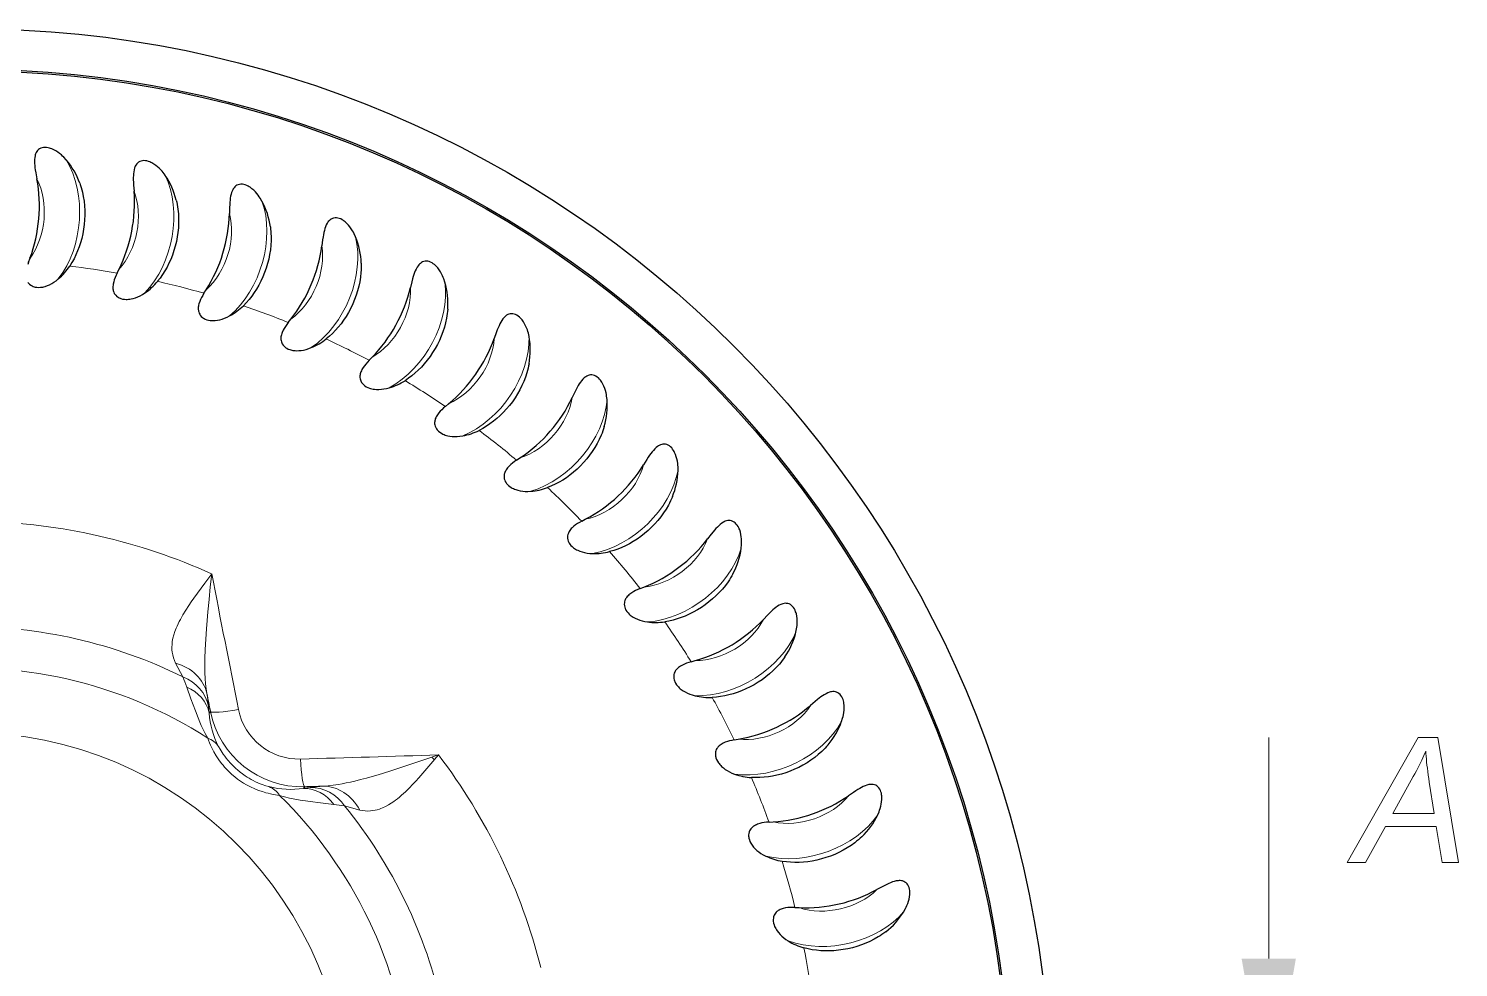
# Model space of a CAD drawing. Extents: x 0 to 297, y 0 to 529.
# Drawn here: x 155.75 to 201.52, y 499.33 to 529.36 of the extents above; entities that cross this region are included whole.
import ezdxf

# ---------------------------------------------------------------- set-up
doc = ezdxf.new("R2010")
doc.units = 0

msp = doc.modelspace()

# ---------------------------------------------------------------- linework, layer by layer
at = {"color": 7, "lineweight": 30, "ltscale": 0.003281}
for p, q in [((155.752, 521.893), (155.798, 522.016)), ((158.586, 521.541), (158.643, 521.659)), ((166.65, 518.751), (166.742, 518.845)), ((169.095, 517.277), (169.196, 517.361)), ((171.373, 515.556), (171.482, 515.629)), ((173.458, 513.606), (173.574, 513.667)), ((175.328, 511.449), (175.45, 511.498)), ((176.962, 509.108), (177.088, 509.144)), ((178.343, 506.609), (178.472, 506.631)), ((179.455, 503.979), (179.586, 503.988)), ((180.285, 501.248), (180.417, 501.243))]:
    msp.add_line(p, q, dxfattribs=at)
at = {"color": 7, "lineweight": 30, "ltscale": 0.003282}
msp.add_line((161.366, 520.895), (161.436, 521.006), dxfattribs=at)
at = {"color": 7, "lineweight": 30, "ltscale": 0.00328}
msp.add_line((164.064, 519.961), (164.145, 520.065), dxfattribs=at)
at = {"color": 7, "lineweight": 13, "ltscale": 0.012494}
for p, q in [((160.457, 509.067), (160.691, 508.626)), ((165.87, 504.496), (166.352, 504.365))]:
    msp.add_line(p, q, dxfattribs=at)
at = {"color": 7, "lineweight": 13, "ltscale": 0.005581}
for p, q in [((161.512, 507.686), (161.535, 507.464)), ((164.55, 505.06), (164.771, 505.088))]:
    msp.add_line(p, q, dxfattribs=at)
at = {"color": 7, "lineweight": 13, "ltscale": 0.001645}
for p, q in [((161.576, 507.516), (161.535, 507.464)), ((164.591, 505.111), (164.55, 505.06))]:
    msp.add_line(p, q, dxfattribs=at)
at = {"color": 7, "lineweight": 13, "ltscale": 0.176899}
msp.add_line((195.451, 499.611), (195.451, 506.687), dxfattribs=at)
at = {"color": 7, "lineweight": 30, "ltscale": 0.00296}
msp.add_line((168.656, 506.052), (168.741, 505.969), dxfattribs=at)
at = {"color": 7, "lineweight": 30}
for points in [[(156.956, 525.164), (156.882, 525.245), (156.843, 525.283), (156.802, 525.32), (156.746, 525.367), (156.687, 525.411), (156.625, 525.451), (156.56, 525.487), (156.492, 525.517), (156.457, 525.53), (156.422, 525.541), (156.374, 525.553), (156.326, 525.56), (156.277, 525.563), (156.23, 525.561), (156.184, 525.552), (156.141, 525.538), (156.101, 525.518), (156.067, 525.493), (156.037, 525.464), (156.012, 525.431), (155.991, 525.395), (155.975, 525.357), (155.965, 525.327), (155.958, 525.297), (155.947, 525.236), (155.942, 525.173), (155.941, 525.11), (155.944, 525.047), (155.949, 524.984), (155.957, 524.913), (155.968, 524.842), (155.983, 524.747), (156.018, 524.559)], [(160.125, 524.669), (160.059, 524.757), (160.024, 524.799), (159.988, 524.84), (159.937, 524.893), (159.882, 524.942), (159.825, 524.988), (159.764, 525.031), (159.7, 525.068), (159.667, 525.084), (159.633, 525.099), (159.587, 525.116), (159.539, 525.128), (159.491, 525.136), (159.444, 525.139), (159.397, 525.135), (159.353, 525.126), (159.312, 525.11), (159.275, 525.089), (159.242, 525.063), (159.213, 525.032), (159.189, 524.999), (159.169, 524.963), (159.156, 524.934), (159.145, 524.905), (159.129, 524.845), (159.117, 524.784), (159.11, 524.721), (159.106, 524.658), (159.104, 524.595), (159.105, 524.523), (159.108, 524.451), (159.113, 524.356), (159.128, 524.165)], [(157.389, 524.414), (157.413, 524.345), (157.434, 524.275), (157.455, 524.204), (157.473, 524.132), (157.503, 523.987), (157.526, 523.84), (157.542, 523.692), (157.55, 523.543), (157.551, 523.393), (157.546, 523.244), (157.533, 523.094), (157.513, 522.945), (157.486, 522.798), (157.453, 522.652), (157.413, 522.508), (157.37, 522.377), (157.321, 522.249), (157.267, 522.123), (157.207, 522), (157.141, 521.881), (157.07, 521.766)], [(163.224, 523.845), (163.168, 523.939), (163.138, 523.985), (163.106, 524.029), (163.06, 524.087), (163.012, 524.142), (162.96, 524.194), (162.903, 524.242), (162.844, 524.286), (162.812, 524.306), (162.78, 524.324), (162.736, 524.345), (162.69, 524.363), (162.643, 524.376), (162.596, 524.383), (162.549, 524.385), (162.504, 524.38), (162.462, 524.369), (162.423, 524.351), (162.387, 524.329), (162.355, 524.301), (162.328, 524.27), (162.304, 524.237), (162.289, 524.21), (162.275, 524.182), (162.252, 524.124), (162.234, 524.064), (162.22, 524.003), (162.21, 523.94), (162.202, 523.877), (162.195, 523.806), (162.19, 523.734), (162.186, 523.639), (162.18, 523.448)], [(160.477, 523.878), (160.493, 523.806), (160.507, 523.735), (160.52, 523.662), (160.531, 523.588), (160.546, 523.441), (160.553, 523.292), (160.553, 523.143), (160.546, 522.994), (160.532, 522.845), (160.51, 522.697), (160.482, 522.549), (160.447, 522.404), (160.405, 522.26), (160.356, 522.118), (160.301, 521.979), (160.245, 521.854), (160.183, 521.731), (160.116, 521.612), (160.043, 521.496), (159.966, 521.384), (159.883, 521.278)], [(166.22, 522.701), (166.175, 522.801), (166.149, 522.849), (166.122, 522.897), (166.083, 522.959), (166.04, 523.019), (165.994, 523.076), (165.943, 523.13), (165.888, 523.18), (165.859, 523.203), (165.829, 523.224), (165.787, 523.25), (165.743, 523.272), (165.698, 523.29), (165.652, 523.302), (165.606, 523.309), (165.561, 523.309), (165.517, 523.302), (165.476, 523.289), (165.438, 523.27), (165.404, 523.246), (165.374, 523.218), (165.347, 523.187), (165.328, 523.162), (165.312, 523.136), (165.283, 523.081), (165.259, 523.023), (165.238, 522.963), (165.221, 522.902), (165.207, 522.841), (165.193, 522.77), (165.18, 522.7), (165.166, 522.605), (165.141, 522.415)], [(163.492, 523.021), (163.5, 522.948), (163.507, 522.876), (163.512, 522.802), (163.515, 522.727), (163.514, 522.579), (163.506, 522.431), (163.491, 522.283), (163.468, 522.135), (163.438, 521.988), (163.401, 521.843), (163.358, 521.7), (163.307, 521.558), (163.251, 521.419), (163.188, 521.284), (163.119, 521.151), (163.05, 521.032), (162.975, 520.917), (162.896, 520.805), (162.812, 520.698), (162.722, 520.595), (162.629, 520.497)], [(155.752, 521.893), (155.727, 521.819)], [(166.4, 521.854), (166.401, 521.781), (166.4, 521.708), (166.398, 521.634), (166.393, 521.559), (166.377, 521.412), (166.353, 521.266), (166.322, 521.12), (166.284, 520.975), (166.239, 520.833), (166.187, 520.692), (166.129, 520.554), (166.064, 520.418), (165.993, 520.286), (165.917, 520.158), (165.834, 520.033), (165.753, 519.922), (165.667, 519.815), (165.576, 519.712), (165.481, 519.614), (165.382, 519.521), (165.278, 519.434)], [(169.081, 521.25), (169.046, 521.354), (169.025, 521.405), (169.003, 521.456), (168.971, 521.521), (168.935, 521.585), (168.895, 521.647), (168.85, 521.706), (168.8, 521.761), (168.774, 521.787), (168.746, 521.812), (168.707, 521.842), (168.666, 521.868), (168.623, 521.891), (168.578, 521.908), (168.533, 521.919), (168.488, 521.924), (168.444, 521.922), (168.402, 521.913), (168.362, 521.898), (168.326, 521.878), (168.293, 521.853), (168.262, 521.825), (168.242, 521.802), (168.222, 521.778), (168.188, 521.726), (168.158, 521.671), (168.132, 521.614), (168.108, 521.555), (168.087, 521.495), (168.066, 521.427), (168.046, 521.358), (168.022, 521.265), (167.977, 521.079)], [(155.732, 521.24), (155.757, 521.209), (155.783, 521.183), (155.822, 521.152), (155.862, 521.129), (155.903, 521.111), (155.931, 521.102), (155.959, 521.095), (156.015, 521.086), (156.072, 521.083), (156.129, 521.086), (156.166, 521.09), (156.204, 521.096), (156.244, 521.105), (156.284, 521.116), (156.353, 521.14), (156.423, 521.171), (156.493, 521.207), (156.563, 521.25), (156.633, 521.299), (156.703, 521.355)], [(158.586, 521.541), (158.553, 521.47), (158.521, 521.396), (158.497, 521.331), (158.477, 521.262), (158.46, 521.188), (158.455, 521.15), (158.452, 521.113), (158.452, 521.077), (158.453, 521.042), (158.457, 521.011), (158.463, 520.983), (158.47, 520.957), (158.479, 520.933), (158.497, 520.893), (158.519, 520.86), (158.542, 520.831), (158.577, 520.797), (158.615, 520.77), (158.654, 520.748), (158.681, 520.736), (158.708, 520.726), (158.763, 520.711), (158.819, 520.703), (158.876, 520.699), (158.913, 520.699), (158.951, 520.702), (158.992, 520.706), (159.033, 520.713), (159.105, 520.73), (159.177, 520.753), (159.25, 520.781), (159.325, 520.816), (159.399, 520.858), (159.475, 520.906)], [(161.366, 520.895), (161.326, 520.828), (161.287, 520.757), (161.257, 520.695), (161.229, 520.629), (161.205, 520.556), (161.196, 520.52), (161.189, 520.483), (161.185, 520.447), (161.183, 520.413), (161.184, 520.382), (161.186, 520.353), (161.191, 520.326), (161.197, 520.301), (161.211, 520.26), (161.229, 520.225), (161.248, 520.194), (161.28, 520.156), (161.315, 520.125), (161.352, 520.099), (161.377, 520.084), (161.403, 520.072), (161.456, 520.051), (161.511, 520.037), (161.567, 520.027), (161.605, 520.024), (161.642, 520.022), (161.683, 520.022), (161.725, 520.025), (161.798, 520.034), (161.872, 520.049), (161.948, 520.07), (162.026, 520.097), (162.104, 520.131), (162.185, 520.171)], [(164.064, 519.961), (164.018, 519.899), (163.972, 519.833), (163.934, 519.774), (163.9, 519.711), (163.869, 519.642), (163.856, 519.606), (163.845, 519.571), (163.837, 519.536), (163.832, 519.501), (163.829, 519.47), (163.829, 519.441), (163.83, 519.414), (163.834, 519.389), (163.844, 519.346), (163.857, 519.309), (163.874, 519.277), (163.902, 519.236), (163.933, 519.201), (163.967, 519.172), (163.99, 519.154), (164.015, 519.139), (164.065, 519.113), (164.118, 519.093), (164.174, 519.078), (164.21, 519.07), (164.248, 519.065), (164.288, 519.061), (164.33, 519.059), (164.404, 519.06), (164.479, 519.067), (164.557, 519.08), (164.637, 519.099), (164.719, 519.124), (164.802, 519.156)], [(169.171, 520.389), (169.164, 520.316), (169.156, 520.244), (169.145, 520.17), (169.133, 520.097), (169.102, 519.952), (169.063, 519.809), (169.017, 519.667), (168.964, 519.528), (168.904, 519.39), (168.838, 519.256), (168.765, 519.125), (168.687, 518.997), (168.602, 518.873), (168.513, 518.753), (168.418, 518.638), (168.325, 518.536), (168.228, 518.438), (168.128, 518.346), (168.023, 518.258), (167.914, 518.176), (167.802, 518.1)], [(171.774, 519.509), (171.75, 519.616), (171.735, 519.669), (171.718, 519.721), (171.693, 519.79), (171.663, 519.857), (171.63, 519.923), (171.592, 519.986), (171.548, 520.046), (171.524, 520.075), (171.499, 520.102), (171.464, 520.136), (171.426, 520.167), (171.385, 520.194), (171.343, 520.215), (171.299, 520.231), (171.255, 520.24), (171.21, 520.243), (171.168, 520.239), (171.127, 520.228), (171.089, 520.212), (171.053, 520.191), (171.02, 520.166), (170.997, 520.145), (170.975, 520.123), (170.935, 520.075), (170.9, 520.024), (170.868, 519.969), (170.838, 519.913), (170.811, 519.856), (170.783, 519.79), (170.756, 519.724), (170.722, 519.634), (170.658, 519.454)], [(166.65, 518.751), (166.597, 518.694), (166.544, 518.633), (166.501, 518.578), (166.46, 518.52), (166.422, 518.454), (166.405, 518.42), (166.391, 518.385), (166.379, 518.351), (166.371, 518.318), (166.365, 518.287), (166.361, 518.259), (166.36, 518.232), (166.361, 518.206), (166.366, 518.163), (166.376, 518.124), (166.389, 518.09), (166.412, 518.046), (166.44, 518.009), (166.47, 517.976), (166.492, 517.956), (166.515, 517.939), (166.562, 517.908), (166.613, 517.882), (166.666, 517.861), (166.702, 517.85), (166.739, 517.84), (166.779, 517.832), (166.82, 517.826), (166.893, 517.819), (166.969, 517.819), (167.048, 517.823), (167.129, 517.834), (167.213, 517.85), (167.3, 517.873)], [(171.773, 518.643), (171.759, 518.571), (171.743, 518.5), (171.725, 518.428), (171.705, 518.356), (171.659, 518.216), (171.605, 518.077), (171.545, 517.941), (171.477, 517.808), (171.404, 517.677), (171.324, 517.551), (171.238, 517.428), (171.146, 517.309), (171.05, 517.194), (170.948, 517.084), (170.841, 516.98), (170.739, 516.888), (170.632, 516.801), (170.522, 516.72), (170.409, 516.643), (170.292, 516.573), (170.173, 516.509)], [(174.27, 517.495), (174.257, 517.604), (174.248, 517.658), (174.237, 517.712), (174.219, 517.783), (174.197, 517.853), (174.17, 517.922), (174.139, 517.989), (174.102, 518.053), (174.081, 518.084), (174.059, 518.114), (174.027, 518.151), (173.992, 518.186), (173.955, 518.217), (173.915, 518.243), (173.873, 518.263), (173.83, 518.277), (173.786, 518.284), (173.744, 518.284), (173.702, 518.278), (173.662, 518.266), (173.624, 518.249), (173.589, 518.228), (173.564, 518.21), (173.54, 518.19), (173.495, 518.146), (173.455, 518.099), (173.417, 518.048), (173.382, 517.995), (173.349, 517.941), (173.314, 517.879), (173.28, 517.815), (173.237, 517.73), (173.155, 517.557)], [(169.095, 517.277), (169.037, 517.226), (168.978, 517.171), (168.929, 517.121), (168.882, 517.067), (168.837, 517.005), (168.817, 516.973), (168.799, 516.941), (168.784, 516.908), (168.772, 516.876), (168.763, 516.846), (168.756, 516.818), (168.752, 516.791), (168.751, 516.765), (168.751, 516.722), (168.757, 516.683), (168.767, 516.647), (168.785, 516.601), (168.808, 516.561), (168.835, 516.525), (168.855, 516.503), (168.875, 516.483), (168.92, 516.448), (168.967, 516.417), (169.018, 516.39), (169.053, 516.375), (169.088, 516.362), (169.127, 516.35), (169.168, 516.339), (169.24, 516.325), (169.315, 516.317), (169.394, 516.313), (169.476, 516.315), (169.561, 516.323), (169.65, 516.336)], [(174.179, 516.634), (174.158, 516.564), (174.134, 516.495), (174.109, 516.425), (174.081, 516.356), (174.02, 516.221), (173.953, 516.089), (173.878, 515.96), (173.797, 515.834), (173.71, 515.713), (173.618, 515.595), (173.519, 515.481), (173.416, 515.373), (173.308, 515.269), (173.195, 515.171), (173.078, 515.078), (172.967, 514.997), (172.852, 514.922), (172.734, 514.852), (172.613, 514.788), (172.49, 514.731), (172.365, 514.679)], [(176.542, 515.232), (176.541, 515.341), (176.537, 515.396), (176.532, 515.451), (176.521, 515.524), (176.507, 515.596), (176.487, 515.666), (176.463, 515.736), (176.433, 515.804), (176.416, 515.837), (176.397, 515.869), (176.369, 515.91), (176.338, 515.948), (176.304, 515.982), (176.267, 516.012), (176.228, 516.037), (176.186, 516.055), (176.144, 516.067), (176.101, 516.072), (176.059, 516.07), (176.018, 516.062), (175.979, 516.049), (175.941, 516.031), (175.915, 516.016), (175.889, 515.999), (175.84, 515.96), (175.794, 515.917), (175.752, 515.871), (175.711, 515.822), (175.673, 515.772), (175.631, 515.713), (175.591, 515.654), (175.54, 515.573), (175.439, 515.41)], [(171.373, 515.556), (171.309, 515.511), (171.245, 515.463), (171.191, 515.418), (171.139, 515.369), (171.088, 515.313), (171.065, 515.283), (171.043, 515.252), (171.025, 515.221), (171.009, 515.19), (170.997, 515.162), (170.988, 515.134), (170.981, 515.108), (170.977, 515.083), (170.973, 515.039), (170.974, 515), (170.98, 514.964), (170.994, 514.916), (171.013, 514.874), (171.036, 514.835), (171.053, 514.812), (171.071, 514.789), (171.112, 514.749), (171.156, 514.713), (171.204, 514.682), (171.236, 514.663), (171.27, 514.647), (171.308, 514.63), (171.347, 514.615), (171.417, 514.594), (171.491, 514.578), (171.569, 514.566), (171.651, 514.559), (171.736, 514.558), (171.826, 514.562)], [(176.362, 514.385), (176.333, 514.318), (176.302, 514.251), (176.27, 514.185), (176.235, 514.119), (176.161, 513.991), (176.08, 513.867), (175.992, 513.746), (175.898, 513.629), (175.799, 513.517), (175.695, 513.41), (175.585, 513.307), (175.471, 513.21), (175.352, 513.118), (175.23, 513.032), (175.104, 512.952), (174.985, 512.884), (174.862, 512.821), (174.738, 512.764), (174.611, 512.713), (174.483, 512.668), (174.353, 512.631)], [(173.458, 513.606), (173.39, 513.568), (173.321, 513.527), (173.263, 513.488), (173.206, 513.444), (173.149, 513.394), (173.123, 513.367), (173.099, 513.338), (173.077, 513.31), (173.058, 513.28), (173.043, 513.253), (173.031, 513.227), (173.022, 513.201), (173.014, 513.177), (173.006, 513.134), (173.004, 513.095), (173.005, 513.058), (173.014, 513.009), (173.029, 512.965), (173.047, 512.924), (173.062, 512.899), (173.078, 512.875), (173.114, 512.831), (173.154, 512.791), (173.198, 512.754), (173.229, 512.733), (173.261, 512.712), (173.296, 512.692), (173.334, 512.673), (173.401, 512.645), (173.473, 512.62), (173.55, 512.601), (173.63, 512.586), (173.715, 512.575), (173.805, 512.57)], [(178.565, 512.743), (178.575, 512.852), (178.577, 512.907), (178.578, 512.962), (178.575, 513.036), (178.568, 513.109), (178.556, 513.181), (178.539, 513.253), (178.516, 513.324), (178.503, 513.359), (178.487, 513.392), (178.464, 513.436), (178.437, 513.477), (178.407, 513.515), (178.373, 513.548), (178.336, 513.577), (178.297, 513.599), (178.256, 513.615), (178.214, 513.625), (178.172, 513.627), (178.131, 513.623), (178.09, 513.615), (178.051, 513.601), (178.023, 513.589), (177.995, 513.574), (177.943, 513.541), (177.893, 513.503), (177.846, 513.461), (177.8, 513.417), (177.757, 513.371), (177.71, 513.317), (177.664, 513.262), (177.604, 513.187), (177.487, 513.036)], [(178.297, 511.92), (178.262, 511.856), (178.224, 511.793), (178.185, 511.73), (178.143, 511.669), (178.056, 511.549), (177.962, 511.434), (177.863, 511.323), (177.757, 511.217), (177.647, 511.116), (177.532, 511.02), (177.412, 510.93), (177.288, 510.845), (177.161, 510.766), (177.03, 510.693), (176.897, 510.626), (176.771, 510.571), (176.643, 510.521), (176.513, 510.477), (176.381, 510.44), (176.249, 510.409), (176.116, 510.385)], [(175.328, 511.449), (175.257, 511.418), (175.184, 511.384), (175.122, 511.351), (175.061, 511.314), (174.999, 511.27), (174.97, 511.246), (174.943, 511.22), (174.918, 511.194), (174.896, 511.167), (174.879, 511.141), (174.864, 511.116), (174.852, 511.092), (174.842, 511.068), (174.829, 511.027), (174.823, 510.988), (174.821, 510.951), (174.824, 510.902), (174.834, 510.856), (174.848, 510.814), (174.86, 510.787), (174.874, 510.762), (174.905, 510.714), (174.941, 510.67), (174.981, 510.629), (175.009, 510.604), (175.038, 510.581), (175.072, 510.557), (175.107, 510.534), (175.171, 510.499), (175.24, 510.467), (175.314, 510.439), (175.393, 510.416), (175.476, 510.397), (175.564, 510.382)], [(180.317, 510.057), (180.338, 510.164), (180.346, 510.219), (180.352, 510.273), (180.357, 510.347), (180.358, 510.42), (180.354, 510.493), (180.344, 510.567), (180.329, 510.64), (180.319, 510.675), (180.307, 510.71), (180.289, 510.756), (180.266, 510.8), (180.24, 510.841), (180.21, 510.877), (180.177, 510.91), (180.14, 510.936), (180.101, 510.957), (180.06, 510.97), (180.018, 510.977), (179.977, 510.978), (179.936, 510.973), (179.896, 510.964), (179.866, 510.954), (179.837, 510.943), (179.781, 510.915), (179.728, 510.883), (179.676, 510.846), (179.627, 510.807), (179.579, 510.766), (179.526, 510.717), (179.475, 510.667), (179.407, 510.599), (179.275, 510.46)], [(176.962, 509.108), (176.888, 509.085), (176.812, 509.059), (176.747, 509.033), (176.682, 509.002), (176.616, 508.964), (176.585, 508.943), (176.555, 508.921), (176.528, 508.897), (176.504, 508.872), (176.483, 508.849), (176.466, 508.826), (176.451, 508.803), (176.439, 508.78), (176.422, 508.74), (176.411, 508.702), (176.406, 508.666), (176.404, 508.616), (176.409, 508.57), (176.419, 508.526), (176.428, 508.499), (176.439, 508.472), (176.464, 508.421), (176.495, 508.373), (176.531, 508.329), (176.556, 508.301), (176.583, 508.275), (176.614, 508.247), (176.647, 508.221), (176.707, 508.179), (176.772, 508.141), (176.843, 508.105), (176.919, 508.074), (176.999, 508.046), (177.086, 508.022)], [(179.964, 509.266), (179.922, 509.206), (179.879, 509.148), (179.833, 509.089), (179.785, 509.032), (179.686, 508.922), (179.581, 508.818), (179.47, 508.718), (179.354, 508.623), (179.234, 508.534), (179.109, 508.451), (178.981, 508.374), (178.849, 508.302), (178.714, 508.237), (178.576, 508.178), (178.436, 508.126), (178.305, 508.084), (178.173, 508.048), (178.039, 508.018), (177.904, 507.994), (177.769, 507.978), (177.634, 507.968)], [(181.778, 507.202), (181.811, 507.307), (181.825, 507.36), (181.836, 507.414), (181.849, 507.486), (181.857, 507.559), (181.861, 507.632), (181.859, 507.707), (181.852, 507.78), (181.845, 507.817), (181.837, 507.853), (181.823, 507.9), (181.806, 507.946), (181.784, 507.99), (181.758, 508.029), (181.728, 508.065), (181.694, 508.095), (181.657, 508.119), (181.618, 508.137), (181.578, 508.148), (181.536, 508.153), (181.495, 508.153), (181.454, 508.148), (181.424, 508.142), (181.394, 508.133), (181.335, 508.112), (181.279, 508.085), (181.224, 508.054), (181.17, 508.02), (181.118, 507.984), (181.061, 507.941), (181.004, 507.897), (180.93, 507.836), (180.785, 507.712)], [(178.343, 506.609), (178.267, 506.594), (178.188, 506.576), (178.121, 506.557), (178.053, 506.533), (177.983, 506.502), (177.95, 506.485), (177.918, 506.465), (177.889, 506.445), (177.862, 506.423), (177.839, 506.401), (177.82, 506.38), (177.803, 506.359), (177.788, 506.338), (177.767, 506.3), (177.753, 506.263), (177.743, 506.227), (177.736, 506.178), (177.736, 506.132), (177.742, 506.087), (177.748, 506.059), (177.756, 506.031), (177.776, 505.978), (177.802, 505.927), (177.833, 505.879), (177.855, 505.849), (177.879, 505.82), (177.907, 505.79), (177.936, 505.76), (177.992, 505.712), (178.053, 505.667), (178.119, 505.625), (178.191, 505.585), (178.269, 505.549), (178.352, 505.516)], [(181.345, 506.452), (181.297, 506.397), (181.247, 506.344), (181.196, 506.29), (181.142, 506.239), (181.032, 506.14), (180.916, 506.047), (180.796, 505.959), (180.671, 505.877), (180.542, 505.801), (180.409, 505.731), (180.273, 505.668), (180.135, 505.61), (179.994, 505.56), (179.851, 505.516), (179.706, 505.478), (179.571, 505.45), (179.436, 505.428), (179.3, 505.412), (179.163, 505.403), (179.027, 505.401), (178.892, 505.405)], [(182.933, 504.21), (182.977, 504.311), (182.996, 504.362), (183.013, 504.415), (183.033, 504.485), (183.049, 504.557), (183.06, 504.629), (183.066, 504.703), (183.067, 504.778), (183.064, 504.815), (183.06, 504.852), (183.051, 504.9), (183.038, 504.947), (183.021, 504.993), (183, 505.035), (182.973, 505.074), (182.943, 505.107), (182.909, 505.135), (182.872, 505.157), (182.833, 505.172), (182.792, 505.182), (182.751, 505.186), (182.71, 505.185), (182.679, 505.182), (182.648, 505.177), (182.588, 505.161), (182.529, 505.14), (182.471, 505.116), (182.414, 505.087), (182.359, 505.057), (182.297, 505.02), (182.236, 504.982), (182.156, 504.93), (181.998, 504.822)], [(179.455, 503.979), (179.377, 503.972), (179.297, 503.962), (179.228, 503.951), (179.159, 503.934), (179.086, 503.911), (179.051, 503.897), (179.017, 503.881), (178.986, 503.863), (178.957, 503.845), (178.932, 503.826), (178.91, 503.807), (178.891, 503.787), (178.875, 503.768), (178.85, 503.732), (178.831, 503.697), (178.818, 503.663), (178.806, 503.615), (178.802, 503.568), (178.802, 503.524), (178.805, 503.495), (178.81, 503.466), (178.825, 503.411), (178.845, 503.358), (178.871, 503.307), (178.89, 503.275), (178.911, 503.243), (178.935, 503.21), (178.962, 503.178), (179.012, 503.124), (179.068, 503.073), (179.129, 503.024), (179.197, 502.977), (179.27, 502.933), (179.35, 502.892)], [(182.424, 503.51), (182.37, 503.46), (182.316, 503.412), (182.258, 503.364), (182.2, 503.319), (182.08, 503.232), (181.955, 503.151), (181.826, 503.077), (181.694, 503.008), (181.557, 502.946), (181.418, 502.891), (181.276, 502.842), (181.132, 502.799), (180.987, 502.763), (180.84, 502.734), (180.692, 502.712), (180.555, 502.699), (180.418, 502.691), (180.281, 502.689), (180.145, 502.694), (180.009, 502.706), (179.875, 502.724)], [(183.769, 501.114), (183.823, 501.21), (183.847, 501.259), (183.87, 501.309), (183.897, 501.377), (183.92, 501.447), (183.939, 501.518), (183.953, 501.591), (183.961, 501.664), (183.963, 501.702), (183.962, 501.739), (183.958, 501.788), (183.951, 501.836), (183.938, 501.883), (183.921, 501.927), (183.899, 501.968), (183.873, 502.005), (183.842, 502.036), (183.807, 502.062), (183.77, 502.081), (183.73, 502.095), (183.69, 502.103), (183.649, 502.107), (183.618, 502.107), (183.587, 502.105), (183.525, 502.096), (183.464, 502.081), (183.404, 502.063), (183.345, 502.041), (183.286, 502.016), (183.221, 501.986), (183.157, 501.955), (183.072, 501.911), (182.903, 501.82)], [(180.285, 501.248), (180.208, 501.249), (180.127, 501.248), (180.058, 501.243), (179.986, 501.234), (179.912, 501.219), (179.875, 501.208), (179.84, 501.196), (179.807, 501.182), (179.776, 501.166), (179.75, 501.15), (179.726, 501.133), (179.705, 501.116), (179.687, 501.098), (179.658, 501.065), (179.636, 501.032), (179.619, 501), (179.603, 500.953), (179.593, 500.908), (179.589, 500.863), (179.589, 500.834), (179.591, 500.805), (179.6, 500.749), (179.615, 500.694), (179.635, 500.64), (179.65, 500.606), (179.668, 500.573), (179.689, 500.537), (179.712, 500.503), (179.756, 500.444), (179.806, 500.387), (179.862, 500.332), (179.924, 500.278), (179.993, 500.227), (180.068, 500.177)], [(183.189, 500.471), (183.131, 500.427), (183.071, 500.385), (183.01, 500.343), (182.947, 500.304), (182.818, 500.23), (182.686, 500.163), (182.55, 500.102), (182.411, 500.048), (182.269, 500.001), (182.124, 499.96), (181.978, 499.926), (181.831, 499.899), (181.682, 499.878), (181.533, 499.865), (181.384, 499.859), (181.246, 499.859), (181.109, 499.866), (180.973, 499.879), (180.837, 499.898), (180.704, 499.924), (180.573, 499.956)]]:
    msp.add_lwpolyline(points, dxfattribs=at)
at = {"color": 7, "lineweight": 13}
for points in [[(161.613, 511.92), (161.39, 511.619), (161.156, 511.302), (161.043, 511.145), (160.961, 511.027), (160.882, 510.91), (160.785, 510.762), (160.694, 510.613), (160.61, 510.463), (160.574, 510.393), (160.539, 510.323), (160.506, 510.252), (160.476, 510.181), (160.435, 510.074), (160.401, 509.967), (160.373, 509.859), (160.362, 509.805), (160.353, 509.751), (160.344, 509.665), (160.34, 509.58), (160.342, 509.495), (160.351, 509.411), (160.365, 509.327), (160.389, 509.239), (160.419, 509.152), (160.457, 509.067)], [(161.613, 511.92), (161.569, 511.504), (161.529, 511.102), (161.492, 510.707), (161.468, 510.432), (161.447, 510.158), (161.424, 509.828), (161.406, 509.499), (161.397, 509.216), (161.394, 509.075), (161.394, 508.937), (161.398, 508.755), (161.406, 508.577), (161.419, 508.403), (161.438, 508.244), (161.462, 508.091)], [(160.815, 508.299), (160.951, 507.917), (161.02, 507.726), (161.09, 507.537), (161.178, 507.31), (161.232, 507.18), (161.281, 507.07), (161.331, 506.963), (161.406, 506.813), (161.486, 506.669)], [(161.486, 506.669), (161.513, 506.597), (161.545, 506.517), (161.58, 506.437), (161.62, 506.352), (161.684, 506.23), (161.759, 506.102), (161.8, 506.037), (161.844, 505.972), (161.93, 505.856), (161.976, 505.798), (162.024, 505.741), (162.1, 505.658), (162.18, 505.577), (162.263, 505.499), (162.351, 505.425), (162.442, 505.355), (162.536, 505.289), (162.632, 505.228), (162.729, 505.171), (162.795, 505.136), (162.861, 505.102), (162.994, 505.043), (163.116, 504.995), (163.235, 504.954), (163.35, 504.92), (163.424, 504.901), (163.496, 504.884), (163.58, 504.867), (163.658, 504.853), (163.785, 504.835)], [(161.832, 506.397), (161.881, 506.31), (161.945, 506.206), (161.985, 506.147), (162.031, 506.084), (162.077, 506.024), (162.128, 505.962), (162.223, 505.856), (162.275, 505.802), (162.329, 505.749), (162.385, 505.698), (162.443, 505.647), (162.523, 505.581), (162.605, 505.519), (162.689, 505.46), (162.752, 505.419), (162.816, 505.38), (162.879, 505.344), (162.941, 505.31), (163.016, 505.272), (163.089, 505.239), (163.16, 505.208), (163.227, 505.182), (163.345, 505.141), (163.443, 505.113)], [(165.177, 505.128), (165.337, 505.139), (165.502, 505.158), (165.671, 505.183), (165.795, 505.205), (165.921, 505.23), (166.057, 505.26), (166.194, 505.292), (166.379, 505.338), (166.564, 505.388), (166.752, 505.441), (166.94, 505.496), (167.318, 505.612), (167.7, 505.733), (168.084, 505.859), (168.47, 505.989), (168.876, 506.128)], [(166.352, 504.365), (166.438, 504.349), (166.524, 504.338), (166.609, 504.334), (166.693, 504.337), (166.777, 504.346), (166.846, 504.359), (166.915, 504.375), (166.983, 504.396), (167.033, 504.414), (167.083, 504.434), (167.182, 504.479), (167.27, 504.527), (167.357, 504.58), (167.442, 504.638), (167.5, 504.68), (167.557, 504.724), (167.625, 504.779), (167.691, 504.836), (167.813, 504.947), (167.934, 505.065), (168.052, 505.188), (168.15, 505.292), (168.247, 505.399), (168.375, 505.544), (168.632, 505.842), (168.876, 506.128)], [(163.785, 504.835), (163.945, 504.789), (164.109, 504.749), (164.276, 504.714), (164.447, 504.683), (164.62, 504.656), (164.856, 504.625), (165.016, 504.605), (165.524, 504.544)]]:
    msp.add_lwpolyline(points, dxfattribs=at)
for points in [[(197.965, 502.687), (200.232, 506.687), (200.862, 506.687), (201.523, 502.687), (201.004, 502.687), (200.81, 503.838), (199.192, 503.838), (198.551, 502.687)], [(199.422, 504.25), (200.745, 504.25), (200.589, 505.254), (200.572, 505.372), (200.556, 505.485), (200.541, 505.595), (200.528, 505.701), (200.516, 505.802), (200.506, 505.9), (200.497, 505.993), (200.489, 506.083), (200.483, 506.169), (200.478, 506.25), (200.449, 506.18), (200.418, 506.108), (200.384, 506.032), (200.348, 505.955), (200.31, 505.874), (200.269, 505.792), (200.225, 505.706), (200.179, 505.618), (200.13, 505.528), (200.079, 505.434)]]:
    msp.add_lwpolyline(points, close=True, dxfattribs=at)
at = {"color": 7, "lineweight": 30}
for radius in [34.675, 33.375, 33.325]:
    msp.add_circle((153.811, 494.687), radius, dxfattribs=at)
at = {"color": 7, "lineweight": 13}
msp.add_circle((153.811, 494.687), 12.161, dxfattribs=at)
at = {"color": 7, "lineweight": 30}
for centre, radius, start, end in [((155.156, 523.627), 2.368, 19.4323, 40.5043), ((151.301, 523.687), 4.797, 339.6075, 10.4709), ((158.173, 523.327), 2.368, 13.4323, 34.5043), ((154.346, 523.791), 4.797, 333.6075, 4.4709), ((161.143, 522.715), 2.368, 7.4323, 28.5043), ((157.385, 523.576), 4.797, 327.6075, 358.4709), ((164.033, 521.795), 2.368, 1.4323, 22.5043), ((160.386, 523.044), 4.797, 321.6075, 352.4709), ((155.454, 522.838), 1.939, 310.1079, 326.4525), ((158.387, 522.512), 1.939, 304.1079, 320.4525), ((163.314, 522.201), 4.797, 315.6075, 346.4709), ((166.81, 520.578), 2.368, 355.4323, 16.5043), ((161.271, 521.882), 1.939, 298.1079, 314.4525), ((169.445, 519.077), 2.368, 349.4323, 10.5043), ((164.072, 520.953), 1.939, 292.1079, 308.4525), ((166.138, 521.057), 4.797, 309.6075, 340.4709), ((166.762, 519.736), 1.939, 286.1079, 302.4525), ((168.827, 519.624), 4.797, 303.6075, 334.4709), ((171.909, 517.309), 2.368, 343.4323, 4.5043), ((169.309, 518.245), 1.939, 280.1079, 296.4525), ((171.351, 517.918), 4.797, 297.6075, 328.4709), ((174.175, 515.294), 2.368, 337.4323, 358.5043), ((171.687, 516.496), 1.939, 274.1079, 290.4525), ((173.869, 514.508), 1.939, 268.1079, 284.4525), ((173.683, 515.958), 4.797, 291.6075, 322.4709), ((176.217, 513.052), 2.368, 331.4323, 352.5043), ((175.831, 512.303), 1.939, 262.1079, 278.4525), ((175.798, 513.764), 4.797, 285.6075, 316.4709), ((178.014, 510.61), 2.368, 325.4323, 346.5043), ((177.552, 509.905), 1.939, 256.1079, 272.4525), ((177.671, 511.361), 4.797, 279.6075, 310.4709), ((179.546, 507.993), 2.368, 319.4323, 340.5043), ((179.012, 507.34), 1.939, 250.1079, 266.4525), ((179.284, 508.776), 4.797, 273.6075, 304.4709), ((180.796, 505.23), 2.368, 313.4323, 334.5043), ((180.197, 504.637), 1.939, 244.1079, 260.4525), ((180.617, 506.036), 4.797, 267.6075, 298.4709), ((181.75, 502.351), 2.368, 307.4323, 328.5043), ((181.092, 501.824), 1.939, 238.1079, 254.4525)]:
    msp.add_arc(centre, radius, start, end, dxfattribs=at)
at = {"color": 7, "lineweight": 13}
for centre, radius, start, end in [((153.811, 494.687), 27.275, 79.9191, 83.1387), ((153.811, 494.687), 27.275, 73.9191, 77.1387), ((153.811, 494.687), 27.275, 67.9191, 71.1387), ((153.811, 494.687), 27.275, 61.9191, 65.1387), ((153.811, 494.687), 27.275, 55.9191, 59.1387), ((153.811, 494.687), 27.275, 49.9191, 53.1387), ((153.811, 494.687), 27.275, 43.9191, 47.1387), ((153.811, 494.687), 18.916, 65.6423, 88.6434), ((153.811, 494.687), 27.275, 37.9191, 41.1387), ((153.811, 494.687), 27.275, 31.9191, 35.1387), ((153.811, 494.687), 15.544, 63.73, 90.5557), ((153.811, 494.687), 14.229, 57.3611, 96.9246), ((148.41, 503.785), 13.201, 19.9969, 21.5135), ((150.255, 506.475), 11.322, 6.1415, 8.2054), ((153.811, 494.687), 27.275, 25.9191, 29.1387), ((164.253, 507.649), 2.725, 183.8823, 207.3401), ((164.506, 508.098), 2.988, 191.235, 271.6221), ((164.399, 507.963), 1.967, 191.1208, 271.7363), ((161.247, 506.005), 0.705, 33.8067, 70.2446), ((153.811, 494.687), 18.916, 14.2137, 37.2149), ((153.811, 494.687), 27.275, 19.9191, 23.1387), ((163.192, 504.455), 0.705, 32.612, 69.0503), ((164.125, 507.751), 2.725, 255.5171, 278.9747), ((166.095, 493.842), 11.323, 94.6519, 96.7156), ((153.811, 494.687), 14.229, 5.9326, 45.4959), ((163.881, 491.435), 13.212, 81.3438, 82.8592), ((153.811, 494.687), 15.544, 12.3014, 39.1271), ((153.811, 494.687), 27.275, 13.9191, 17.1387), ((153.811, 494.687), 27.275, 7.9191, 11.1387)]:
    msp.add_arc(centre, radius, start, end, dxfattribs=at)
for centre, major_axis, ratio, start_param, end_param in [((155.439, 523.298), (0.286, 2.725), 0.707107, 3.995153, 5.538269), ((154.877, 523.358), (0.203, 1.929), 0.707107, 4.020218, 5.456624), ((158.421, 522.972), (0.57, 2.68), 0.707107, 3.995153, 5.538269), ((157.868, 523.089), (0.403, 1.898), 0.707107, 4.020218, 5.456624), ((161.352, 522.335), (0.847, 2.606), 0.707107, 3.995153, 5.538269), ((160.814, 522.51), (0.599, 1.845), 0.707107, 4.020218, 5.456624), ((164.201, 521.395), (1.114, 2.503), 0.707107, 3.995153, 5.538269), ((163.684, 521.625), (0.789, 1.772), 0.707107, 4.020218, 5.456624), ((166.446, 520.446), (0.97, 1.68), 0.707107, 4.020218, 5.456624), ((166.936, 520.163), (1.37, 2.373), 0.707107, 3.995153, 5.538269), ((169.527, 518.651), (1.611, 2.217), 0.707107, 3.995153, 5.538269), ((169.069, 518.984), (1.14, 1.569), 0.707107, 4.020218, 5.456624), ((171.525, 517.256), (1.298, 1.442), 0.707107, 4.020218, 5.456624), ((171.946, 516.877), (1.833, 2.036), 0.707107, 3.995153, 5.538269), ((173.788, 515.281), (1.442, 1.298), 0.707107, 4.020218, 5.456624), ((174.166, 514.86), (2.036, 1.833), 0.707107, 3.995153, 5.538269), ((175.831, 513.08), (1.569, 1.14), 0.707107, 4.020218, 5.456624), ((176.163, 512.622), (2.217, 1.611), 0.707107, 3.995153, 5.538269), ((167.704, 497.489), (-19.45, 96.43), 0.032079, 1.414117, 1.459453), ((177.633, 510.677), (1.68, 0.97), 0.707107, 4.020218, 5.456624), ((177.915, 510.187), (2.373, 1.37), 0.707107, 3.995153, 5.538269), ((159.856, 507.767), (1.62, 0.246), 0.831793, 0.057845, 1.068356), ((160.086, 507.399), (1.445, 0.182), 0.91658, 0.080321, 1.026256), ((160.253, 507.206), (1.298, 0.165), 0.914829, 0.079518, 1.010163), ((166.864, 497.32), (-19.646, 97.4), 0.032079, 1.453512, 1.459453), ((179.174, 508.1), (1.772, 0.789), 0.707107, 4.020218, 5.456624), ((162.555, 507.713), (0.981, 0.194), 0.111056, 3.173877, 4.601519), ((179.404, 507.583), (2.503, 1.114), 0.707107, 3.995153, 5.538269), ((153.452, 508.854), (-98.34, -2.495), 0.032079, 1.682139, 1.727475), ((164.566, 506.11), (0.029, -1), 0.111056, 4.823259, 6.250901), ((164.583, 503.752), (0.128, -1.302), 0.914829, 2.131427, 3.062072), ((153.474, 507.998), (-99.33, -2.52), 0.032079, 1.682139, 1.68808), ((164.808, 503.632), (0.144, -1.449), 0.916578, 2.115349, 3.061286), ((165.219, 503.491), (0.12, -1.635), 0.831792, 2.073254, 3.083768), ((180.437, 505.375), (1.845, 0.599), 0.707107, 4.020218, 5.456624), ((180.612, 504.837), (2.606, 0.847), 0.707107, 3.995153, 5.538269), ((181.408, 502.534), (1.898, 0.403), 0.707107, 4.020218, 5.456624), ((181.526, 501.98), (2.68, 0.57), 0.707107, 3.995153, 5.538269)]:
    msp.add_ellipse(centre, major_axis=major_axis, ratio=ratio, start_param=start_param, end_param=end_param, dxfattribs=at)
msp.add_solid([(194.583, 499.611), (195.451, 494.687), (196.32, 499.611)], dxfattribs=at)

doc.saveas('drawing.dxf')
